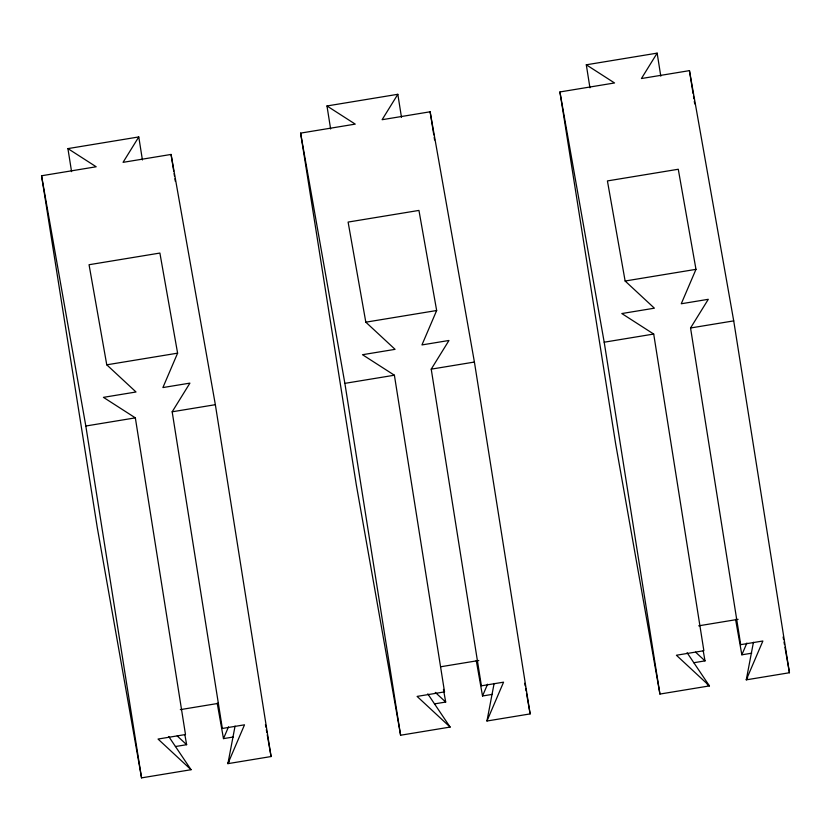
<?xml version="1.0" encoding="UTF-8"?>
<svg xmlns="http://www.w3.org/2000/svg" width="831" height="831" viewBox="0 0 831 831"><rect width="100%" height="100%" fill="white"/><g stroke="black" fill="none" stroke-linecap="round" stroke-linejoin="round"><path stroke-width="1.25" d="M235.069 726.086L227.902 763.658L271.083 756.542L215.354 404.687L171.072 154.441L123.05 162.346L138.777 136.938L67.924 148.604L71.57 171.633M330.624 128.992L326.978 105.963L397.831 94.298L382.104 119.706L430.126 111.79L474.408 362.046L530.136 713.902L486.956 721.007L494.123 683.446M753.437 642.28L746.28 679.841L789.45 672.736L733.721 320.88L689.45 70.635L641.418 78.54L657.144 53.132L586.302 64.797L589.948 87.826M67.924 148.604L96.178 166.771L41.55 175.767L97.279 527.623L141.55 777.868L191.068 769.714L158.035 739.05L185.49 734.531L135.339 417.858L103.449 397.353L136.024 391.993L106.763 364.819L89.052 264.725L159.895 253.06L177.605 353.165L162.897 387.568L189.925 383.122L172.173 411.792L222.334 728.465L244.511 724.819L227.902 763.658L229.273 761.445M233.334 737.004L223.477 738.624L228.515 726.855M326.978 105.963L355.232 124.12L300.604 133.116L356.333 484.972L400.604 735.227L450.122 727.073L417.089 696.409L444.543 691.891L394.393 375.217L362.503 354.712L395.078 349.342L365.817 322.179L348.106 222.074L418.949 210.42L436.659 310.514L421.951 344.927L448.979 340.471L431.227 369.151L481.388 685.824L503.565 682.168L486.956 721.007M492.388 694.363L482.531 695.983L487.568 684.214M586.302 64.797L614.545 82.965L559.917 91.95L615.646 443.816L659.928 694.062L709.435 685.907L676.403 655.244L703.867 650.725L653.706 334.052L621.817 313.547L654.392 308.187L625.13 281.013L607.419 180.919L678.273 169.254L695.983 269.348L681.264 303.762L708.303 299.305L690.551 327.985L740.701 644.659L762.879 641.002L746.28 679.841L747.64 677.639M751.702 653.197L741.844 654.818L746.882 643.049M106.763 364.819L177.605 353.165M365.817 322.179L436.659 310.514M625.13 281.013L695.983 269.348M41.55 175.767L85.822 426.012L135.339 417.858M172.173 411.792L215.354 404.687M300.604 133.116L344.875 383.361L394.393 375.217M431.227 369.151L474.408 362.046M559.917 91.95L604.199 342.206L653.706 334.052M690.551 327.985L733.721 320.88M180.317 709.632L218.47 703.348M440.638 666.774L478.791 660.5M698.684 625.826L738.105 619.334M175.403 746.539L186.643 744.69L184.846 734.552M434.457 703.899L445.696 702.05L443.453 689.377M693.771 662.733L705.01 660.884L703.213 650.746M707.306 684.536L709.435 685.907L687.102 652.709M695.568 652.127L705.01 660.884M435.309 692.41L445.696 702.05M177.2 735.934L186.643 744.69M427.788 693.875L450.122 727.073M168.735 736.515L191.068 769.714M783.124 636.982L783.581 639.538M784.028 642.093L784.485 644.648M784.931 647.204L789.45 672.736M735.57 619.344L741.844 654.818M524.714 683.259L525.161 685.814M525.618 688.359L526.065 690.914M526.522 693.47L530.136 713.902M476.256 660.5L482.531 695.983M265.432 724.622L265.889 727.177M266.335 729.732L266.793 732.288M267.239 734.843L271.083 756.542M217.203 703.151L223.477 738.624M689.45 70.635L693.096 93.664M693.501 96.219L693.906 98.785M694.311 101.34L694.716 103.896M657.144 53.132L660.79 76.161M604.199 342.206L659.928 694.062M430.126 111.79L433.782 134.83M434.187 137.385L434.592 139.94M397.831 94.298L401.477 117.327M344.875 383.361L400.604 735.227M171.072 154.441L173.71 171.072M174.115 173.637L174.52 176.193M174.926 178.748L175.331 181.314M138.777 136.938L142.423 159.968M85.822 426.012L141.55 777.868"/></g></svg>
